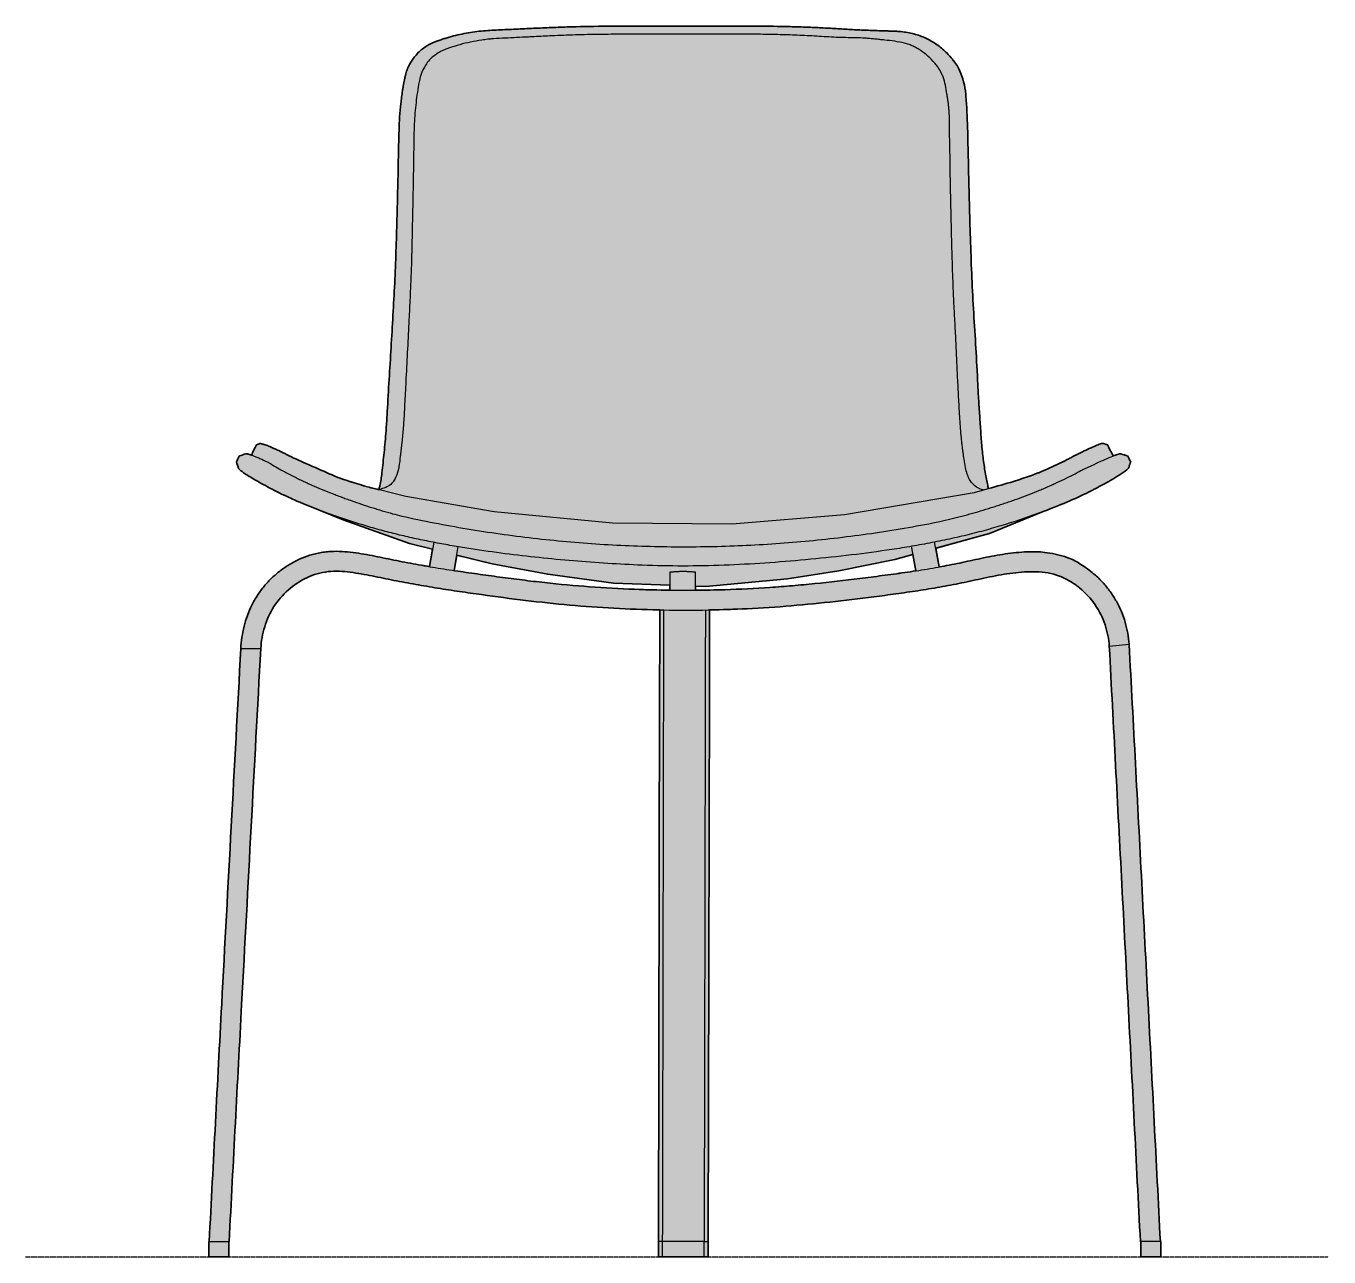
# Model space of a CAD drawing. Header units: millimetres. Extents: x 0 to 1796, y -1115 to 769.
# Drawn here: x 0 to 814, y 0 to 769 of the extents above; entities that cross this region are included whole.
import ezdxf

# ---------------------------------------------------------------- set-up
doc = ezdxf.new("R2010")
doc.units = ezdxf.units.MM
doc.linetypes.add('Dots', pattern=[1, 0, -1])
doc.layers.add('Blocks', color=7, linetype='Continuous')
doc.layers.add('Blocks$Fill', color=7, linetype='Continuous', true_color=0xffffff)
for name, color, linetype, lineweight, true_color in [('Blocks$Inner', 7, 'Continuous', 25, 0x007f00), ('Blocks$Outline', 7, 'Continuous', 35, 0xff3f3f), ('Groud', 7, 'Dots', 25, 0x243775)]:
    doc.layers.add(name, color=color, linetype=linetype, lineweight=lineweight, true_color=true_color)

# ---------------------------------------------------------------- blocks, each defined once
blk = doc.blocks.new('PK8 Dining Chair Front')
at = {"layer": 'Blocks$Fill'}
h = blk.add_hatch(color=256, dxfattribs=at)
h.paths.add_polyline_path([(601.36, 479.83), (601.01, 481.27), (600.67, 482.77), (599.86, 486.83), (599.09, 491.17), (598.39, 495.78), (597.77, 500.62), (597.24, 505.64), (595.38, 532.12), (589.85, 641.68), (587.83, 715.14), (587.2, 725.62), (587.05, 727.23), (586.93, 728.2), (586.79, 729.17), (586.63, 730.14), (586.45, 731.09), (586.25, 732.04), (586.03, 732.97), (585.78, 733.9), (585.52, 734.82), (585.23, 735.73), (584.64, 737.47), (584.03, 739.07), (583.45, 740.49), (582.92, 741.7), (582.65, 742.27), (582.36, 742.83), (582.03, 743.41), (581.66, 744.03), (581.24, 744.71), (580.48, 745.83), (580.18, 746.25), (579.81, 746.74), (579.35, 747.32), (578.77, 748.01), (578.04, 748.85), (576.06, 751.03), (575.42, 751.71), (574.76, 752.38), (574.08, 753.04), (573.39, 753.69), (572.67, 754.33), (571.93, 754.96), (571.18, 755.57), (570.42, 756.17), (569.64, 756.75), (568.85, 757.32), (568.05, 757.87), (567.24, 758.4), (566.42, 758.91), (565.59, 759.4), (564.75, 759.87), (563.89, 760.32), (563.03, 760.76), (562.16, 761.17), (561.27, 761.57), (560.38, 761.95), (559.47, 762.3), (558.56, 762.65), (557.63, 762.97), (556.69, 763.27), (555.73, 763.56), (554.76, 763.82), (553.78, 764.07), (552.79, 764.3), (551.79, 764.51), (550.79, 764.71), (549.77, 764.88), (548.75, 765.03), (547.73, 765.16), (546.7, 765.28), (545.67, 765.37), (544.62, 765.45), (542.3, 765.56), (480.89, 768.28), (434.49, 768.72), (411.67, 768.65), (343.63, 768.35), (293.77, 766.25), (288.43, 765.96), (285.74, 765.75), (283.06, 765.48), (280.38, 765.14), (277.7, 764.74), (275.03, 764.29), (272.36, 763.77), (269.7, 763.19), (267.06, 762.54), (264.44, 761.84), (261.84, 761.07), (259.26, 760.25), (257.97, 759.81), (256.69, 759.35), (255.88, 759.04), (255.08, 758.71), (254.28, 758.37), (253.49, 758.01), (252.71, 757.63), (251.94, 757.23), (251.17, 756.82), (250.43, 756.38), (249.69, 755.92), (248.98, 755.44), (248.27, 754.94), (247.59, 754.42), (246.92, 753.88), (246.28, 753.32), (245.65, 752.74), (245.04, 752.15), (244.67, 751.76), (244.31, 751.38), (243.67, 750.65), (243.38, 750.31), (243.13, 750), (242.93, 749.73), (242.84, 749.61), (242.76, 749.51), (242.46, 749.09), (241.29, 747.53), (240.85, 746.91), (240.4, 746.24), (240.18, 745.89), (239.96, 745.52), (239.74, 745.15), (239.53, 744.76), (239.33, 744.36), (239.13, 743.95), (238.95, 743.53), (238.76, 743.11), (238.42, 742.25), (238.09, 741.39), (237.79, 740.52), (237.51, 739.67), (237.25, 738.82), (237.01, 737.97), (236.78, 737.07), (236.57, 736.17), (236.19, 734.27), (235.52, 730.4), (234.64, 724.36), (234.15, 720.31), (233.75, 716.22), (233.43, 712.09), (233.18, 707.92), (230.21, 605.64), (224.92, 516.04), (223.7, 502.47), (222.11, 487.63), (221.82, 485.56), (221.66, 484.56), (221.48, 483.59), (221.29, 482.64), (221.07, 481.73), (220.82, 480.77), (220.55, 479.85), (220.34, 479.19), (220.32, 479.19), (212.42, 481.2), (200.53, 484.86), (194.71, 486.82), (166.78, 499.14), (166.19, 499.46), (162.79, 501.24), (161.76, 501.76), (157.17, 503.97), (154.91, 505), (153.12, 505.76), (151.5, 506.42), (150.05, 506.96), (149.39, 507.2), (148.57, 507.46), (147.8, 507.69), (147.41, 507.79), (147.04, 507.88), (146.89, 507.91), (146.74, 507.94), (146.67, 507.95), (146.6, 507.96), (146.54, 507.97), (146.48, 507.98), (146.42, 507.98), (146.37, 507.98), (146.35, 507.98), (146.33, 507.98), (146.3, 507.98), (146.28, 507.98), (146.26, 507.98), (146.24, 507.97), (146.22, 507.97), (146.2, 507.97), (146.19, 507.96), (146.18, 507.96), (146.17, 507.96), (146.16, 507.96), (146.15, 507.96), (146.15, 507.95), (146.14, 507.95), (144.01, 507.21), (140.77, 500.81), (140.25, 500.99), (139.77, 501.14), (139.21, 501.31), (138.72, 501.43), (138.26, 501.54), (138.05, 501.58), (137.95, 501.59), (137.85, 501.61), (137.78, 501.62), (137.7, 501.62), (137.63, 501.63), (137.6, 501.63), (137.57, 501.63), (137.54, 501.63), (137.51, 501.63), (137.48, 501.63), (137.47, 501.62), (137.46, 501.62), (137.45, 501.62), (137.44, 501.62), (137.42, 501.62), (137.41, 501.62), (137.4, 501.61), (137.39, 501.61), (137.38, 501.61), (137.37, 501.6), (133.38, 500.31), (133.38, 500.31), (133.37, 500.31), (133.36, 500.31), (133.35, 500.3), (133.35, 500.3), (133.34, 500.3), (133.33, 500.29), (133.33, 500.29), (133.32, 500.29), (133.31, 500.28), (133.31, 500.28), (133.3, 500.27), (133.3, 500.27), (133.29, 500.26), (133.29, 500.26), (133.29, 500.26), (133.28, 500.26), (133.28, 500.26), (133.28, 500.25), (133.28, 500.25), (133.27, 500.25), (133.27, 500.25), (133.27, 500.24), (133.27, 500.24), (133.26, 500.24), (133.26, 500.24), (133.26, 500.23), (133.26, 500.23), (133.26, 500.23), (133.26, 500.22), (133.25, 500.22), (133.25, 500.22), (133.25, 500.22), (133.25, 500.21), (131.42, 496.6), (132.8, 492.48), (132.81, 492.46), (132.82, 492.45), (132.82, 492.43), (132.83, 492.42), (132.84, 492.41), (132.85, 492.39), (132.85, 492.37), (132.86, 492.36), (132.88, 492.33), (132.91, 492.29), (132.93, 492.26), (132.96, 492.22), (133, 492.17), (133.04, 492.13), (133.08, 492.08), (133.13, 492.02), (133.23, 491.92), (133.34, 491.8), (133.47, 491.68), (133.62, 491.55), (134.07, 491.15), (134.21, 491.02), (134.55, 490.76), (134.95, 490.46), (135.41, 490.13), (136.52, 489.37), (137.87, 488.49), (141.35, 486.36), (145.72, 483.83), (150.92, 480.96), (156.87, 477.87), (163.49, 474.67), (167.73, 472.78), (176.12, 469.24), (198.22, 460.38), (239.57, 445.63), (254.02, 442.05), (252.15, 431.11), (240.15, 433.22), (212.74, 438.62), (209.35, 439.2), (205.98, 439.7), (202.61, 440.13), (200.91, 440.31), (199.18, 440.46), (197.44, 440.58), (195.66, 440.66), (193.86, 440.69), (192.04, 440.67), (190.19, 440.6), (189.26, 440.54), (188.32, 440.46), (187.37, 440.37), (186.42, 440.25), (185.46, 440.12), (184.51, 439.97), (183.57, 439.81), (182.64, 439.62), (181.72, 439.42), (180.81, 439.21), (179.02, 438.75), (177.28, 438.23), (175.59, 437.67), (173.92, 437.06), (172.3, 436.4), (170.71, 435.71), (169.15, 434.97), (167.62, 434.19), (166.12, 433.37), (164.64, 432.51), (163.18, 431.61), (161.75, 430.67), (160.34, 429.68), (158.94, 428.66), (157.58, 427.58), (156.23, 426.47), (154.92, 425.32), (153.64, 424.12), (152.39, 422.9), (151.17, 421.63), (149.99, 420.33), (148.84, 418.99), (147.73, 417.62), (146.66, 416.21), (145.63, 414.77), (144.64, 413.29), (143.69, 411.79), (142.78, 410.25), (141.92, 408.69), (141.1, 407.1), (140.33, 405.5), (139.61, 403.88), (138.94, 402.24), (138.31, 400.6), (137.73, 398.93), (137.19, 397.26), (136.69, 395.57), (136.24, 393.87), (135.83, 392.16), (135.47, 390.45), (135.15, 388.72), (134.87, 386.99), (134.63, 385.25), (134.44, 383.5), (134.3, 381.75), (114.42, 9.6), (114.17, 9.6), (114.17, 0), (126.64, 0), (126.64, 9.6), (126.89, 9.6), (134.71, 157.76), (146.79, 381.69), (146.96, 383.41), (147.19, 385.13), (147.47, 386.84), (147.8, 388.54), (148.18, 390.23), (148.61, 391.91), (149.09, 393.58), (149.63, 395.23), (150.22, 396.86), (150.86, 398.47), (151.55, 400.06), (152.29, 401.62), (153.09, 403.16), (153.51, 403.92), (153.94, 404.67), (154.39, 405.41), (154.85, 406.15), (155.32, 406.87), (155.81, 407.59), (156.31, 408.3), (156.82, 409), (157.34, 409.69), (157.88, 410.37), (158.43, 411.04), (158.99, 411.7), (159.56, 412.35), (160.15, 412.99), (160.74, 413.63), (161.35, 414.25), (162.59, 415.45), (163.88, 416.62), (165.2, 417.74), (166.56, 418.81), (167.26, 419.33), (167.96, 419.84), (168.67, 420.33), (169.39, 420.81), (170.12, 421.28), (170.86, 421.74), (171.61, 422.18), (172.36, 422.61), (173.12, 423.03), (173.89, 423.43), (174.67, 423.82), (175.45, 424.19), (176.24, 424.55), (177.04, 424.9), (177.84, 425.23), (178.65, 425.54), (179.47, 425.84), (180.29, 426.12), (181.12, 426.39), (181.95, 426.64), (182.78, 426.87), (183.62, 427.09), (184.47, 427.29), (185.32, 427.47), (186.17, 427.63), (187.02, 427.78), (187.88, 427.9), (188.74, 428.01), (189.61, 428.09), (190.47, 428.16), (191.34, 428.21), (192.2, 428.24), (193.07, 428.26), (193.94, 428.26), (195.68, 428.22), (197.41, 428.13), (199.14, 427.99), (200.86, 427.82), (202.59, 427.62), (206.02, 427.14), (209.44, 426.58), (243.47, 420), (270.85, 415.6), (312.07, 410.03), (339.65, 407.12), (367.3, 405.14), (395.01, 404.11), (395.95, 404.09), (395.17, 0), (426.25, 0), (426.25, 9.6), (427.04, 404.08), (450.45, 404.84), (464.29, 405.63), (478.11, 406.67), (505.7, 409.41), (546.97, 414.6), (560.69, 416.65), (574.28, 418.96), (602.07, 424.69), (609.25, 426.05), (612.87, 426.64), (616.5, 427.14), (620.15, 427.55), (621.97, 427.71), (623.81, 427.83), (625.65, 427.92), (627.49, 427.98), (629.33, 427.99), (631.18, 427.95), (633.02, 427.85), (634.86, 427.7), (635.78, 427.6), (636.7, 427.48), (637.61, 427.34), (638.52, 427.19), (639.42, 427.02), (640.32, 426.83), (641.22, 426.62), (642.11, 426.39), (642.99, 426.14), (643.87, 425.87), (644.74, 425.58), (645.6, 425.27), (646.45, 424.93), (647.3, 424.58), (648.14, 424.21), (648.96, 423.82), (649.78, 423.4), (650.59, 422.98), (651.4, 422.53), (652.19, 422.07), (652.97, 421.6), (653.75, 421.11), (654.51, 420.6), (655.27, 420.08), (656.01, 419.55), (656.74, 419), (657.47, 418.44), (658.18, 417.87), (658.88, 417.29), (659.57, 416.69), (660.25, 416.09), (660.92, 415.47), (661.57, 414.84), (662.22, 414.2), (662.85, 413.55), (663.46, 412.9), (664.07, 412.23), (664.66, 411.55), (665.24, 410.86), (665.81, 410.16), (666.36, 409.46), (666.9, 408.75), (667.42, 408.02), (667.93, 407.29), (668.43, 406.56), (668.91, 405.81), (669.38, 405.06), (669.84, 404.3), (670.28, 403.54), (670.7, 402.77), (671.51, 401.21), (672.26, 399.63), (672.95, 398.03), (673.59, 396.41), (674.17, 394.77), (674.69, 393.12), (675.16, 391.46), (675.57, 389.79), (675.92, 388.12), (676.22, 386.43), (676.47, 384.75), (676.66, 383.06), (676.8, 381.37), (696.23, 9.6), (696.47, 9.6), (696.47, 0), (708.95, 0), (708.95, 9.6), (708.7, 9.6), (689.21, 382.68), (689.06, 384.4), (688.86, 386.12), (688.63, 387.83), (688.34, 389.54), (688.01, 391.25), (687.64, 392.95), (687.21, 394.65), (686.74, 396.35), (686.22, 398.04), (685.65, 399.72), (685.03, 401.38), (684.36, 403.04), (683.65, 404.68), (682.89, 406.3), (682.08, 407.91), (681.23, 409.49), (680.33, 411.05), (679.38, 412.58), (678.39, 414.09), (677.35, 415.57), (676.27, 417.02), (675.14, 418.45), (673.97, 419.84), (672.76, 421.2), (671.51, 422.53), (670.21, 423.82), (668.87, 425.08), (667.5, 426.31), (666.79, 426.91), (666.04, 427.53), (665.21, 428.18), (664.26, 428.89), (661.89, 430.57), (658.65, 432.75), (657.31, 433.62), (656.56, 434.07), (655.75, 434.54), (654.86, 435.01), (654.38, 435.25), (653.87, 435.49), (653.34, 435.73), (652.78, 435.97), (652.2, 436.21), (651.58, 436.46), (650.25, 436.94), (648.78, 437.42), (647.16, 437.89), (645.38, 438.35), (643.43, 438.8), (641.29, 439.23), (638.95, 439.65), (636.4, 440.05), (635.09, 440.17), (633.78, 440.27), (631.14, 440.39), (629.28, 440.43), (627.45, 440.42), (625.65, 440.37), (623.88, 440.29), (620.37, 440.05), (616.93, 439.71), (613.51, 439.29), (610.12, 438.8), (603.37, 437.62), (576.72, 432.06), (570.54, 430.92), (568.37, 442.59), (602.05, 451.88), (635.51, 465.49), (644.63, 469.03), (652.12, 472.19), (658.99, 475.33), (667.42, 479.46), (674.18, 483.03), (679.02, 485.8), (681.61, 487.36), (682.92, 488.18), (684.22, 489.03), (685.47, 489.89), (686.67, 490.77), (687.24, 491.22), (687.79, 491.67), (688.31, 492.11), (688.81, 492.57), (689.46, 494.47), (690.17, 496.57), (688.36, 500.17), (684.09, 501.61), (684.05, 501.61), (684, 501.61), (683.9, 501.61), (683.79, 501.6), (683.67, 501.59), (683.55, 501.58), (683.43, 501.56), (683.3, 501.54), (683.16, 501.51), (682.86, 501.45), (682.53, 501.37), (682.18, 501.27), (681.8, 501.16), (681.22, 500.98), (680.59, 500.76), (679.19, 500.25), (675.72, 507.18), (673.28, 508.01), (672.61, 508.04), (672.52, 508.05), (672.51, 508.05), (672.5, 508.05), (672.5, 508.05), (672.49, 508.05), (672.42, 508.04), (672.34, 508.03), (672.27, 508.02), (672.19, 508.01), (672.03, 507.99), (671.87, 507.95), (671.71, 507.92), (671.55, 507.88), (671.38, 507.83), (671.21, 507.78), (670.86, 507.67), (670.51, 507.54), (669.76, 507.25), (668.14, 506.6), (666.35, 505.84), (664.14, 504.83), (659.29, 502.5), (652.72, 499.1), (651.59, 498.49), (645.91, 495.65), (633.28, 489.96), (632.36, 489.61), (627.67, 487.89), (616.96, 484.27)], flags=0)
h.paths.add_polyline_path([(555.9, 428.48), (520.91, 423.73), (492.88, 420.53), (464.8, 418.11), (450.73, 417.29), (436.65, 416.74), (418.22, 416.39), (418.22, 419), (424.8, 418.77), (475.81, 423.41), (507.72, 428.49), (542.81, 435.54), (554.01, 438.63)], flags=0)
h.paths.add_polyline_path([(402.33, 416.42), (380.24, 416.98), (366.15, 417.65), (352.09, 418.57), (324.06, 421.15), (281.94, 426.54), (267.39, 428.68), (269.05, 438.34), (291.24, 432.85), (325.95, 426.4), (366.95, 420.81), (402.33, 419.56), (402.33, 419.56)], flags=0)
at = {"layer": 'Blocks$Inner'}
for p, q in [((133.38, 500.31), (137.37, 501.6)), ((254.75, 446.33), (252.15, 431.11)), ((267.39, 428.68), (269.96, 443.62)), ((553.03, 443.9), (555.9, 428.47)), ((676.8, 381.37), (689.21, 382.68)), ((134.19, 379.99), (146.67, 379.95)), ((397.74, 0), (397.74, 9.6))]:
    blk.add_line(p, q, dxfattribs=at)
for points in [[(146.14, 507.95), (144.01, 507.21), (140.77, 500.81)], [(673.28, 508.01), (675.72, 507.18), (679.19, 500.25)], [(132.8, 492.48), (131.42, 496.6), (133.25, 500.21)], [(652.72, 499.1), (651.59, 498.49), (645.91, 495.65), (633.28, 489.96), (632.36, 489.61), (630.16, 488.79), (627.67, 487.89), (616.96, 484.27), (592.36, 477.27), (511.27, 463.41), (441.28, 457.62), (366.39, 458.26), (292.52, 465.36), (237.24, 474.87), (212.42, 481.2), (200.53, 484.86), (194.71, 486.82), (166.78, 499.14), (166.19, 499.46)], [(684.09, 501.61), (688.36, 500.17), (690.17, 496.57), (690, 496.07), (689.87, 495.67), (689.73, 495.27), (689.6, 494.87), (689.46, 494.47), (688.81, 492.57)], [(176.12, 469.24), (198.22, 460.38), (239.57, 445.63), (254.1, 442.03)], [(568.25, 442.55), (602.05, 451.88), (635.51, 465.49)], [(570.54, 430.92), (567.63, 446.55)], [(268.91, 438.37), (291.24, 432.85), (325.95, 426.4), (366.95, 420.81), (402.33, 419.56)], [(418.22, 419), (424.8, 418.77), (475.81, 423.41), (507.72, 428.49), (542.81, 435.54), (554.09, 438.65)], [(395.95, 404.09), (395.92, 391.5), (395.91, 388.14), (395.9, 382.6), (395.88, 374.99), (395.86, 365.52), (395.84, 354.16), (395.17, 9.6), (395.17, 0), (426.25, 0), (426.25, 9.6), (426.92, 354.18), (426.94, 365.53), (426.96, 374.99), (426.98, 382.58), (426.99, 388.1), (427, 391.44), (427.04, 404.08)], [(126.64, 9.6), (126.64, 0), (114.17, 0), (114.17, 9.6), (126.89, 9.6)], [(423.67, 0), (423.67, 9.6), (397.74, 9.6)], [(696.47, 9.6), (696.47, 0), (708.95, 0), (708.95, 9.6), (696.23, 9.6)]]:
    blk.add_lwpolyline(points, dxfattribs=at)
for points, knots in [([(434.49, 768.72), (426.89, 768.69), (411.66, 768.63), (388.84, 768.68), (366.02, 768.69), (347.37, 768.5), (332.41, 768.02), (321.29, 767.53), (310.14, 767.02), (300.9, 766.59), (293.76, 766.25), (288.44, 766), (283.05, 765.52), (275.92, 764.54), (268.78, 763.07), (262.69, 761.36), (259.26, 760.26), (257.54, 759.66), (256.69, 759.35)], [3.993786, 3.993786, 3.993786, 3.993786, 4.118786, 4.243786, 4.368786, 4.493786, 4.556286, 4.618786, 4.681286, 4.743786, 4.775036, 4.806286, 4.837536, 4.868786, 4.931286, 4.962536, 4.978161, 4.993786, 4.993786, 4.993786, 4.993786]), ([(544.62, 765.45), (543.93, 765.5), (542.35, 765.57), (539.7, 765.64), (537.23, 765.71), (534.38, 765.8), (530.73, 765.92), (526.42, 766.08), (522.03, 766.27), (516.01, 766.56), (508.44, 766.98), (499.28, 767.55), (490.05, 767.98), (480.9, 768.3), (468.63, 768.59), (453.16, 768.74), (440.74, 768.74), (434.49, 768.72)], [2.993786, 2.993786, 2.993786, 2.993786, 3.01462, 3.035453, 3.056286, 3.07712, 3.118786, 3.160453, 3.20212, 3.243786, 3.32712, 3.410453, 3.493786, 3.57712, 3.660453, 3.82712, 3.993786, 3.993786, 3.993786, 3.993786]), ([(576.06, 751.03), (575.22, 751.95), (572.51, 754.64), (567.35, 758.6), (561.64, 761.55), (556.72, 763.32), (552.81, 764.35), (548.76, 765.08), (546.03, 765.36), (544.62, 765.45)], [2.432235, 2.432235, 2.432235, 2.432235, 2.4937863, 2.6187863, 2.7437863, 2.8062863, 2.8687863, 2.9312863, 2.9937863, 2.9937863, 2.9937863, 2.9937863]), ([(256.69, 759.35), (254.53, 758.55), (250.27, 756.6), (245.49, 752.87), (243.13, 750.05), (242.76, 749.51)], [4.9937863, 4.9937863, 4.9937863, 4.9937863, 5.2437863, 5.4937863, 5.6503453, 5.6503453, 5.6503453, 5.6503453]), ([(289.41, 760.56), (289.11, 760.53), (287.53, 760.36), (281.29, 759.55), (273.04, 757.81), (265.94, 755.61), (263.29, 754.64), (262.93, 754.5)], [-902.708309, -902.708309, -902.708309, -902.708309, -901.770751, -897.708055, -882.878033, -874.921356, -873.64993, -873.64993, -873.64993, -873.64993]), ([(317.48, 762.08), (316.29, 762.03), (310.16, 761.73), (301.7, 761.32), (293.56, 760.93), (290.35, 760.65), (289.47, 760.56)], [117.48665, 117.48665, 117.48665, 117.48665, 121.186001, 136.510084, 143.836115, 146.606671, 146.606671, 146.606671, 146.606671]), ([(432.36, 763.7), (427.48, 763.69), (417.72, 763.66), (402.95, 763.65), (388.07, 763.67), (373.08, 763.64), (358.15, 763.54), (343.29, 763.24), (329.75, 762.67), (321.17, 762.26), (317.48, 762.08)], [1, 1, 1, 1, 15.71691, 30.433821, 45.515653, 60.597486, 75.744304, 90.891121, 106.039383, 117.48665, 117.48665, 117.48665, 117.48665]), ([(598.32, 478.97), (598.08, 479.02), (597.85, 479.07), (597.62, 479.14), (595.83, 479.61), (593.42, 480.8), (591.1, 483.21), (589.91, 484.91), (589.09, 486.35), (588.36, 487.99), (587.53, 490.51), (586.69, 494.18), (586.03, 498.41), (585.54, 501.97), (585.17, 504.68), (584.82, 507.42), (584.42, 511.15), (584.01, 515.94), (583.6, 521.83), (583.2, 527.92), (582.82, 534.05), (582.51, 540.07), (582.21, 546.09), (581.92, 552.22), (581.62, 558.4), (581.34, 564.51), (581.06, 570.62), (580.77, 576.81), (580.45, 583.03), (580.1, 589.23), (579.76, 595.43), (579.46, 601.67), (579.21, 607.9), (578.99, 614.08), (578.8, 620.25), (578.61, 626.46), (578.43, 632.63), (578.27, 638.72), (578.13, 644.8), (577.94, 652.96), (577.72, 663.1), (577.47, 674.99), (577.33, 684.86), (577.23, 691.67), (577.15, 695.53), (577.07, 698.39), (577.01, 701.25), (576.98, 705.1), (576.97, 709.9), (576.83, 714.62), (576.57, 717.83), (576.37, 719.64), (576.18, 720.98), (575.98, 722.31), (575.73, 724.11), (575.26, 727.29), (574.48, 731.83), (573.3, 736.16), (572.13, 738.98), (571.35, 740.51), (570.7, 741.61), (569.99, 742.69), (568.97, 744.11), (567.02, 746.56), (563.77, 749.89), (560.03, 752.82), (557.23, 754.59), (555.58, 755.5), (553.92, 756.35), (551.72, 757.24), (547.93, 758.37), (542.83, 759.31), (537.52, 759.89), (533.85, 760.25), (531.79, 760.47), (530.28, 760.64), (528.78, 760.8), (526.77, 760.99), (523.26, 761.23), (518.25, 761.4), (512.22, 761.49), (506.18, 761.67), (500.12, 762.01), (494.05, 762.38), (487.97, 762.74), (479.82, 763.1), (469.59, 763.4), (453.13, 763.7), (440.7, 763.7), (432.36, 763.7)], [-0.00361, -0.00361, -0.00361, -0.00361, 0, 0, 0, 0.027778, 0.041667, 0.048611, 0.055556, 0.0625, 0.069444, 0.083333, 0.097222, 0.104167, 0.111111, 0.118056, 0.125, 0.138889, 0.152778, 0.166667, 0.180556, 0.194444, 0.208333, 0.222222, 0.236111, 0.25, 0.263889, 0.277778, 0.291667, 0.305556, 0.319444, 0.333333, 0.347222, 0.361111, 0.375, 0.388889, 0.402778, 0.416667, 0.430556, 0.444444, 0.472222, 0.5, 0.527778, 0.541667, 0.548611, 0.555556, 0.5625, 0.569444, 0.583333, 0.597222, 0.604167, 0.607639, 0.611111, 0.614583, 0.618056, 0.625, 0.638889, 0.652778, 0.659722, 0.663194, 0.666667, 0.670139, 0.673611, 0.680556, 0.694444, 0.708333, 0.715278, 0.71875, 0.722222, 0.729167, 0.736111, 0.75, 0.763889, 0.770833, 0.774306, 0.777778, 0.78125, 0.784722, 0.791667, 0.805556, 0.819444, 0.833333, 0.847222, 0.861111, 0.875, 0.888889, 0.916667, 0.944444, 1, 1, 1, 1]), ([(242.76, 749.51), (242.04, 748.47), (239.93, 746.05), (238.04, 741.37), (237.31, 739.1), (237.01, 737.97)], [5.6503453, 5.6503453, 5.6503453, 5.6503453, 5.9003453, 6.0253453, 6.1503453, 6.1503453, 6.1503453, 6.1503453]), ([(262.93, 754.5), (261.94, 754.13), (260.53, 753.55), (258.77, 752.66), (256.6, 751.42), (253.7, 749.32), (250.84, 746.28), (248.5, 742.77), (247.19, 739.86), (246.46, 737.63), (246.25, 736.91), (246.19, 736.67)], [-873.64993, -873.64993, -873.64993, -873.64993, -870.175442, -868.636461, -867.09748, -861.797615, -856.519559, -852.697847, -847.119022, -845.388451, -844.52882, -844.52882, -844.52882, -844.52882]), ([(587.15, 726.25), (586.91, 728.88), (586.02, 734), (583.26, 741.11), (581.92, 743.85), (579.24, 747.6), (576.06, 751.03)], [2, 2, 2, 2, 2.125, 2.25, 2.375, 2.432235, 2.432235, 2.432235, 2.432235]), ([(236.57, 736.17), (236.44, 735.56), (236.19, 734.27), (235.84, 732.35), (235.52, 730.41), (235.1, 727.72), (234.62, 724.36), (233.98, 718.97), (233.37, 712.12), (233.1, 706.54), (233.02, 703.72)], [7.150345, 7.150345, 7.150345, 7.150345, 7.212845, 7.275345, 7.337845, 7.400345, 7.525345, 7.650345, 7.900345, 8.150345, 8.150345, 8.150345, 8.150345]), ([(246.19, 736.67), (246.1, 736.34), (245.73, 734.89), (244.7, 729.16), (243.31, 719.4), (242.56, 708.86), (242.34, 700.88), (242.29, 697.06), (242.2, 691.96), (242.04, 682.44), (241.88, 672.57), (241.71, 662.82), (241.64, 659.4), (241.58, 656.48)], [-844.52882, -844.52882, -844.52882, -844.52882, -843.366133, -839.321324, -824.505174, -809.689024, -804.007006, -798.324988, -797.266982, -787.5014, -767.758634, -766.160927, -757.164903, -757.164903, -757.164903, -757.164903]), ([(601.36, 479.83), (601.11, 480.76), (600.61, 482.99), (599.85, 486.79), (598.83, 492.57), (597.93, 498.91), (597.21, 505.62), (596.81, 510.8), (596.48, 516.06), (595.98, 523.15), (595.36, 532.1), (594.74, 542.94), (594.08, 557.49), (592.97, 575.77), (591.52, 597.74), (590.57, 619.73), (589.84, 641.74), (589.21, 663.37), (588.73, 684.65), (588.33, 705.26), (587.7, 718.47), (587.25, 724.99)], [0.1001556, 0.1001556, 0.1001556, 0.1001556, 0.1153846, 0.1346154, 0.1538462, 0.1923077, 0.2115385, 0.2307692, 0.25, 0.2692308, 0.3076923, 0.3461538, 0.3846154, 0.4615385, 0.5384615, 0.6153846, 0.6923077, 0.7692308, 0.8461538, 0.9230769, 1, 1, 1, 1]), ([(241.58, 656.48), (241.58, 656.4), (241.51, 653.44), (241.43, 649.86), (241.23, 640.44), (241.1, 633.89), (240.96, 627.94)], [-757.164903, -757.164903, -757.164903, -757.164903, -756.905187, -748.043619, -746.152564, -728.043259, -728.043259, -728.043259, -728.043259]), ([(240.96, 627.94), (240.93, 626.91), (240.73, 619.16), (240.38, 609.59), (239.99, 601.06), (239.91, 599.25)], [-728.043259, -728.043259, -728.043259, -728.043259, -724.913459, -704.424856, -698.921699, -698.921699, -698.921699, -698.921699]), ([(239.91, 599.25), (239.7, 594.63), (239.17, 583.91), (238.32, 567.06), (237.53, 551.41), (236.98, 541.17), (236.64, 534.62), (236.46, 530.8), (236.16, 524.67), (235.69, 517.81), (234.84, 509.19), (234.19, 503.34), (233.61, 498.22), (233.3, 495.37), (232.46, 491), (231.27, 486.96), (228.72, 482.95), (226.13, 481.18), (224.11, 480.3), (222.43, 479.67), (221.15, 479.35), (220.32, 479.19)], [-698.921699, -698.921699, -698.921699, -698.921699, -684.856497, -666.251942, -647.497751, -636.872707, -634.597261, -627.135851, -624.94301, -615.356374, -605.326379, -596.531981, -595.102394, -586.853133, -585.858647, -577.076168, -568.129593, -559.279097, -556.25351, -552.72112, -546.35064, -546.35064, -546.35064, -546.35064]), ([(166.19, 499.46), (162.61, 501.35), (157.56, 503.81), (154.78, 505.08), (151.39, 506.49), (149.49, 507.17), (148.36, 507.53), (147.9, 507.66), (147.4, 507.8), (147.05, 507.88), (146.73, 507.95), (146.39, 507.99), (146.22, 507.98), (146.14, 507.95)], [18.73913, 18.73913, 18.73913, 18.73913, 20.2323, 35.879231, 51.918041, 67.956851, 69.283869, 74.932794, 78.041105, 81.149416, 84.070603, 86.991789, 92.585344, 92.585344, 92.585344, 92.585344]), ([(659.29, 502.5), (659.37, 502.54), (663.8, 504.69), (666.48, 505.92), (669.87, 507.33), (671.72, 507.99), (672.53, 508.05), (673.28, 508.01)], [-377.326816, -377.326816, -377.326816, -377.326816, -377.088444, -361.441513, -345.402703, -329.363893, -328.941779, -328.941779, -328.941779, -328.941779]), ([(133.25, 500.21), (133.26, 500.23), (133.29, 500.27), (133.34, 500.3), (133.38, 500.31)], [21.45060223, 21.45060223, 21.45060223, 21.45060223, 21.45580839, 21.46582446, 21.46582446, 21.46582446, 21.46582446]), ([(137.37, 501.6), (137.47, 501.64), (137.84, 501.63), (138.55, 501.48), (139.2, 501.31), (140.32, 500.98), (142.14, 500.33), (144.74, 499.28), (147.62, 498.03), (149.95, 496.95), (151.4, 496.25)], [25.657525, 25.657525, 25.657525, 25.657525, 25.682735, 25.7115811, 25.7260042, 25.7404273, 25.7981196, 25.8365811, 25.8750427, 25.929476, 25.929476, 25.929476, 25.929476]), ([(133.94, 491.26), (133.47, 491.66), (133.01, 492.11), (132.83, 492.4), (132.8, 492.48)], [13, 13, 13, 13, 13.03571429, 13.05077947, 13.05077947, 13.05077947, 13.05077947]), ([(151.22, 496.34), (152.16, 495.76), (154.28, 494.49), (158.11, 492.31), (162.65, 489.83), (166.78, 487.68), (170.23, 485.95), (172.87, 484.66), (175.6, 483.38), (179.42, 481.65), (184.44, 479.52), (189.64, 477.45), (193.82, 475.83), (196.93, 474.65), (200.05, 473.49), (204.25, 471.97), (209.55, 470.14), (216, 468.03), (222.48, 466.04), (228.71, 464.26), (232.81, 463.17), (234.7, 462.68)], [-339.01932691, -339.01932691, -339.01932691, -339.01932691, -339.0133786, -339.00679965, -339.0002207, -338.99364176, -338.99035228, -338.98706281, -338.98377334, -338.98048386, -338.97390491, -338.96732597, -338.96403649, -338.96074702, -338.95745755, -338.95416807, -338.94758913, -338.94101018, -338.93443123, -338.92785228, -338.92224232, -338.92224232, -338.92224232, -338.92224232]), ([(222.36, 489.78), (222.05, 486.87), (221.56, 483.39), (220.74, 480.45), (220.55, 479.85), (220.48, 479.62), (220.41, 479.4), (220.34, 479.18)], [11.15034526, 11.15034526, 11.15034526, 11.15034526, 11.18367859, 11.19269668, 11.19269668, 11.19269668, 11.19604833, 11.19604833, 11.19604833, 11.19604833]), ([(566.59, 458.39), (568.02, 458.69), (571.75, 459.5), (577.77, 460.89), (584.59, 462.61), (591.35, 464.46), (598.08, 466.42), (603.64, 468.15), (608.06, 469.59), (611.34, 470.7), (614.63, 471.83), (619.02, 473.37), (624.49, 475.36), (629.85, 477.44), (633.48, 478.93), (635.52, 479.79), (637.53, 480.66), (640.02, 481.76), (644, 483.55), (648.86, 485.84), (654.32, 488.55), (657.96, 490.48), (659.83, 491.5), (660.21, 491.71)], [-4.7053194, -4.7053194, -4.7053194, -4.7053194, -4.7011688, -4.6944121, -4.6876553, -4.6808985, -4.6741418, -4.667385, -4.6640066, -4.6606283, -4.6572499, -4.6538715, -4.6471148, -4.640358, -4.6369796, -4.6352904, -4.6336012, -4.6302229, -4.6268445, -4.6200877, -4.613331, -4.6065742, -4.6047972, -4.6047972, -4.6047972, -4.6047972]), ([(384.92, 432.01), (377.75, 432.29), (363.42, 433.04), (341.98, 434.65), (320.58, 436.69), (299.25, 439.13), (281.56, 441.62), (267.46, 443.93), (256.93, 445.85), (246.4, 447.93), (235.97, 450.22), (225.65, 452.78), (212.04, 456.53), (195.38, 461.85), (182.46, 466.68), (176.12, 469.24)], [11, 11, 11, 11, 11.1, 11.2, 11.3, 11.4, 11.5, 11.55, 11.6, 11.65, 11.7, 11.75, 11.8, 11.9, 12, 12, 12, 12]), ([(635.51, 465.49), (627.78, 462.63), (616.02, 458.63), (599.94, 453.94), (587.74, 450.76), (575.38, 447.97), (562.88, 445.49), (550.36, 443.28), (533.57, 440.67), (512.5, 437.92), (478.65, 434.45), (444.62, 432.03), (410.5, 431.32), (393.45, 431.68), (384.92, 432.01)], [10, 10, 10, 10, 10.1, 10.15, 10.2, 10.25, 10.3, 10.35, 10.4, 10.5, 10.6, 10.8, 10.9, 11, 11, 11, 11]), ([(134.19, 379.99), (134.41, 384.69), (135.78, 393.97), (139.79, 405.07), (144.52, 413.38), (148.74, 419.08), (153.55, 424.22), (158.88, 428.77), (164.58, 432.63), (170.62, 435.81), (176.09, 437.93), (180.77, 439.25), (184.49, 440.02), (188.34, 440.51), (193.29, 440.78), (199.26, 440.55), (205.97, 439.75), (212.72, 438.66), (219.59, 437.33), (228.71, 435.41), (237.87, 433.62), (247.01, 431.98), (256.28, 430.4), (267.94, 428.56), (281.93, 426.53), (295.99, 424.58), (310.03, 422.76), (328.74, 420.57), (352.06, 418.4), (380.24, 416.81), (408.44, 416.22), (436.66, 416.58), (460.12, 417.69), (478.84, 419.16), (497.58, 420.95), (516.18, 423.11), (535.02, 425.5), (548.99, 427.4), (563.07, 429.57), (574.57, 431.62), (583.32, 433.37), (592.12, 435.28), (603.37, 437.75), (614.61, 439.57), (623.78, 440.37), (628.64, 440.47), (631.14, 440.39)], [1, 1, 1, 1, 1.0227273, 1.0454545, 1.0568182, 1.0681818, 1.0795455, 1.0909091, 1.1022727, 1.1136364, 1.125, 1.1306818, 1.1363636, 1.1420455, 1.1477273, 1.1590909, 1.1704545, 1.1818182, 1.1931818, 1.2045455, 1.2272727, 1.2386364, 1.25, 1.2727273, 1.2954545, 1.3181818, 1.3409091, 1.3636364, 1.4090909, 1.4545455, 1.5, 1.5454545, 1.5909091, 1.6136364, 1.6363636, 1.6818182, 1.7045455, 1.7272727, 1.75, 1.7727273, 1.7840909, 1.7954545, 1.8181818, 1.8409091, 1.8522727, 1.8634962, 1.8634962, 1.8634962, 1.8634962]), ([(636.4, 440.05), (650.58, 437.98), (662.37, 430.44), (667.6, 426.41), (672.87, 421.29), (677.47, 415.64), (682.65, 407.52), (687.26, 396.42), (688.87, 387.26), (689.21, 382.68)], [1.87107197, 1.87107197, 1.87107197, 1.87107197, 1.87864773, 1.89001136, 1.901375, 1.91273864, 1.92410227, 1.94682955, 1.96955682, 1.96955682, 1.96955682, 1.96955682]), ([(146.67, 379.96), (146.93, 384.57), (148.54, 393.74), (154.28, 406.51), (163.46, 417.1), (175.15, 424.8), (186.39, 428.17), (195.69, 428.35), (204.9, 427.46), (216.27, 425.37), (229.83, 422.48), (243.47, 419.97), (257.14, 417.67), (270.85, 415.57), (289.15, 412.96), (312.06, 409.91), (339.63, 406.96), (367.29, 404.99), (395, 403.96), (422.74, 403.87), (450.46, 404.66), (478.13, 406.51), (505.71, 409.32), (528.65, 412.13), (546.97, 414.56), (560.72, 416.61), (574.27, 418.9), (587.87, 421.58), (602.02, 424.79), (614.06, 426.97), (623.79, 427.92), (631.18, 428.09), (638.56, 427.39), (645.69, 425.49), (652.29, 422.23), (660.3, 416.59), (668.54, 407.62), (674.78, 394.92), (676.5, 385.87), (676.8, 381.37)], [45.401725, 45.401725, 45.401725, 45.401725, 45.425535, 45.449344, 45.473154, 45.496963, 45.520773, 45.532678, 45.544582, 45.568392, 45.592202, 45.616011, 45.639821, 45.66363, 45.68744, 45.735059, 45.782678, 45.830297, 45.877916, 45.925535, 45.973154, 46.020773, 46.068392, 46.116011, 46.139821, 46.16363, 46.18744, 46.211249, 46.235059, 46.258868, 46.270773, 46.282678, 46.294582, 46.306487, 46.318392, 46.330297, 46.354106, 46.377916, 46.401725, 46.401725, 46.401725, 46.401725]), ([(397.74, 9.6), (397.78, 24.81), (397.84, 55.22), (397.93, 100.83), (398.02, 146.46), (398.09, 184.5), (398.15, 214.95), (398.19, 237.79), (398.23, 260.6), (398.27, 279.62), (398.3, 294.86), (398.32, 306.29), (398.34, 317.74), (398.36, 327.27), (398.38, 334.92), (398.39, 340.66), (398.4, 345.45), (398.41, 349.23), (398.41, 352.95), (398.42, 357.46), (398.44, 364.28), (398.45, 371.96), (398.46, 378.02), (398.47, 381.81), (398.48, 384.04), (398.48, 385.5), (398.48, 386.3), (398.49, 386.81), (398.49, 387.37), (398.49, 387.83), (398.5, 388.19), (398.5, 388.19), (398.5, 388.4), (398.51, 389.18), (398.51, 390.15), (398.52, 391.48), (398.53, 393.5), (398.53, 397.27), (398.53, 400.59), (398.53, 402.4), (398.53, 402.93), (398.53, 403.48), (398.53, 404.05)], [9.6, 9.6, 9.6, 9.6, 9.666667, 9.733333, 9.8, 9.866667, 9.9, 9.933333, 9.966667, 10, 10.016667, 10.033333, 10.05, 10.066667, 10.075, 10.083333, 10.091667, 10.095833, 10.1, 10.108333, 10.116667, 10.133333, 10.15, 10.158333, 10.166667, 10.175, 10.183333, 10.191667, 10.2, 10.216667, 10.233333, 10.266667, 10.3, 10.333333, 10.366667, 10.4, 10.466667, 10.533333, 10.599341, 10.599341, 10.599341, 10.61895, 10.61895, 10.61895, 10.61895]), ([(424.46, 404.04), (424.46, 403.47), (424.46, 402.92), (424.46, 402.38), (424.46, 400.56), (424.46, 397.23), (424.45, 393.46), (424.45, 391.43), (424.44, 390.1), (424.44, 389.13), (424.43, 388.35), (424.43, 388.13), (424.42, 388.14), (424.42, 387.78), (424.42, 387.32), (424.41, 386.76), (424.41, 386.26), (424.41, 385.45), (424.41, 384.01), (424.4, 381.78), (424.39, 378.01), (424.38, 371.95), (424.36, 364.28), (424.35, 357.46), (424.34, 352.95), (424.33, 349.24), (424.32, 345.45), (424.32, 340.67), (424.3, 334.92), (424.29, 327.28), (424.27, 317.74), (424.25, 306.3), (424.23, 294.87), (424.2, 279.62), (424.16, 260.6), (424.12, 237.79), (424.07, 214.95), (424.02, 184.51), (423.94, 146.46), (423.85, 100.83), (423.76, 55.22), (423.7, 24.81), (423.67, 9.6)], [-1.019359, -1.019359, -1.019359, -1.019359, -0.999646, -0.999646, -0.999646, -0.933333, -0.866667, -0.8, -0.766667, -0.733333, -0.7, -0.666667, -0.633333, -0.616667, -0.6, -0.591667, -0.583333, -0.575, -0.566667, -0.558333, -0.55, -0.533333, -0.516667, -0.508333, -0.5, -0.495833, -0.491667, -0.483333, -0.475, -0.466667, -0.45, -0.433333, -0.416667, -0.4, -0.366667, -0.333333, -0.3, -0.266667, -0.2, -0.133333, -0.066667, 0, 0, 0, 0]), ([(689.21, 382.68), (690.52, 357.81), (693.16, 308.07), (698.4, 208.59), (703.6, 109.1), (707.44, 34.48), (708.7, 9.6)], [57.873591, 57.873591, 57.873591, 57.873591, 58.073591, 58.273591, 58.673591, 58.873591, 58.873591, 58.873591, 58.873591]), ([(114.42, 9.6), (116.99, 58.99), (123.51, 182.46), (130.19, 305.92), (134.19, 379.99)], [0, 0, 0, 0, 0.4, 1, 1, 1, 1]), ([(126.89, 9.6), (129.47, 58.99), (135.99, 182.45), (142.66, 305.89), (146.67, 379.96)], [44.401725, 44.401725, 44.401725, 44.401725, 44.801725, 45.401725, 45.401725, 45.401725, 45.401725]), ([(696.23, 9.6), (694.96, 34.39), (691.15, 108.75), (685.96, 207.89), (680.73, 307.02), (678.11, 356.59), (676.8, 381.37)], [44.397888, 44.397888, 44.397888, 44.397888, 44.597888, 44.997888, 45.197888, 45.397888, 45.397888, 45.397888, 45.397888]), ([(397.74, 9.6), (397.28, 9.6), (396.45, 9.6), (395.59, 9.6), (395.22, 9.6), (395.17, 9.6), (395.17, 9.6)], [35.5269907, 35.5269907, 35.5269907, 35.5269907, 35.6698478, 35.812705, 35.9555621, 36.0268925, 36.0268925, 36.0268925, 36.0268925]), ([(423.67, 9.6), (424.13, 9.6), (424.96, 9.6), (425.82, 9.6), (426.19, 9.6), (426.25, 9.6), (426.25, 9.6)], [0, 0, 0, 0, 0.1428571, 0.2857143, 0.4285714, 0.5000982, 0.5000982, 0.5000982, 0.5000982])]:
    blk.add_open_spline(points, degree=3, knots=knots, dxfattribs=at)
for points, degree in [([(237.01, 737.97), (236.92, 737.66), (236.77, 737.07), (236.64, 736.47), (236.57, 736.17)], 3), ([(587.25, 724.99), (587.23, 725.2), (587.2, 725.62), (587.17, 726.04), (587.15, 726.25)], 3), ([(233.02, 703.72), (232.83, 697.52), (232.61, 684.92), (232.2, 665.56), (231.65, 645.76), (231.1, 625.71), (230.26, 605.64), (229.11, 585.58), (227.9, 565.56), (226.71, 545.4), (225.88, 532.21), (225.52, 525.65)], 3), ([(225.52, 525.65), (225.43, 524.03), (225.25, 520.81), (225.04, 517.62), (224.92, 516.04)], 3), ([(224.92, 516.04), (224.59, 511.41), (223.71, 502.33), (222.81, 493.8), (222.36, 489.78)], 3), ([(659.7, 502.7), (658.41, 502.08), (657.15, 501.45), (652.72, 499.1)], 3), ([(660.21, 491.71), (668.67, 495.6), (672.88, 497.63), (678.08, 499.86), (682.1, 501.33), (683.6, 501.62), (684.09, 501.61)], 3), ([(176.12, 469.24), (168.26, 472.51), (163.37, 474.69), (156.77, 477.88), (150.79, 481.01), (145.58, 483.88), (141.21, 486.43), (137.7, 488.58), (135.25, 490.21), (134.26, 490.97), (133.94, 491.26)], 3), ([(688.81, 492.57), (686.23, 490.16), (678.57, 485.42), (672.73, 482.2), (669.32, 480.43)], 3), ([(669.32, 480.43), (668.7, 480.11), (667.43, 479.46), (666.11, 478.8), (665.44, 478.46)], 3), ([(665.44, 478.46), (661.28, 476.38), (652.39, 472.16), (642.41, 468.07), (635.51, 465.49)], 3), ([(631.14, 440.39), (632.92, 440.34), (634.64, 440.23), (636.4, 440.05)], 3), ([(402.33, 427.58), (402.33, 416.42)], 1), ([(418.22, 416.35), (418.22, 427.61)], 1)]:
    blk.add_open_spline(points, degree=degree, dxfattribs=at)
for points, weights in [([(234.7, 462.68), (400.21, 426.33), (566.59, 458.39)], [1, 0.979407625726, 1]), ([(418.22, 427.61), (410.28, 428.47), (402.33, 427.58)], [1, 0.993890213778, 1])]:
    blk.add_rational_spline(points, weights, degree=2, dxfattribs=at)
at = {"layer": 'Blocks$Outline'}
for points in [[(176.12, 469.24), (198.22, 460.38), (239.57, 445.63), (254.02, 442.05)], [(568.37, 442.59), (602.05, 451.88), (635.51, 465.49)], [(254.02, 442.05), (252.15, 431.11)], [(570.54, 430.92), (568.37, 442.59)], [(267.39, 428.68), (269.05, 438.34)], [(269.05, 438.34), (291.24, 432.85), (325.95, 426.4), (366.95, 420.81), (402.33, 419.56)], [(418.22, 419), (424.8, 418.77), (475.81, 423.41), (507.72, 428.49), (542.81, 435.54), (554.01, 438.63)], [(554.01, 438.63), (555.9, 428.48)], [(395.95, 404.09), (395.92, 391.5), (395.91, 388.14), (395.9, 382.6), (395.88, 374.99), (395.86, 365.52), (395.84, 354.16), (395.17, 9.6), (395.17, 0), (426.25, 0), (426.25, 9.6), (426.92, 354.18), (426.94, 365.53), (426.96, 374.99), (426.98, 382.58), (426.99, 388.1), (427, 391.44), (427.04, 404.08)]]:
    blk.add_lwpolyline(points, dxfattribs=at)
for points, degree, knots in [([(601.36, 479.83), (601.11, 480.76), (600.61, 482.99), (599.85, 486.79), (598.83, 492.57), (597.93, 498.91), (597.21, 505.62), (596.81, 510.8), (596.48, 516.06), (595.98, 523.15), (595.36, 532.1), (594.74, 542.94), (594.08, 557.49), (592.97, 575.77), (591.52, 597.74), (590.57, 619.73), (589.84, 641.74), (589.21, 663.37), (588.73, 684.65), (588.33, 705.26), (587.7, 718.47), (587.25, 724.99), (587.23, 725.2), (587.2, 725.62), (587.17, 726.04), (587.15, 726.25), (586.91, 728.88), (586.02, 734), (583.26, 741.11), (581.92, 743.85), (579.24, 747.6), (576.06, 751.03), (575.22, 751.95), (572.51, 754.64), (567.35, 758.6), (561.64, 761.55), (556.72, 763.32), (552.81, 764.35), (548.76, 765.08), (546.03, 765.36), (544.62, 765.45), (543.93, 765.5), (542.35, 765.57), (539.7, 765.64), (537.23, 765.71), (534.38, 765.8), (530.73, 765.92), (526.42, 766.08), (522.03, 766.27), (516.01, 766.56), (508.44, 766.98), (499.28, 767.55), (490.05, 767.98), (480.9, 768.3), (468.63, 768.59), (453.16, 768.74), (440.74, 768.74), (434.49, 768.72), (426.89, 768.69), (411.66, 768.63), (388.84, 768.68), (366.02, 768.69), (347.37, 768.5), (332.41, 768.02), (321.29, 767.53), (310.14, 767.02), (300.9, 766.59), (293.76, 766.25), (288.44, 766), (283.05, 765.52), (275.92, 764.54), (268.78, 763.07), (262.69, 761.36), (259.26, 760.26), (257.54, 759.66), (256.69, 759.35), (254.53, 758.55), (250.27, 756.6), (245.49, 752.87), (243.13, 750.05), (242.76, 749.51), (242.04, 748.47), (239.93, 746.05), (238.04, 741.37), (237.31, 739.1), (237.01, 737.97), (236.92, 737.66), (236.77, 737.07), (236.64, 736.47), (236.57, 736.17), (236.44, 735.56), (236.19, 734.27), (235.84, 732.35), (235.52, 730.41), (235.1, 727.72), (234.62, 724.36), (233.98, 718.97), (233.37, 712.12), (233.1, 706.54), (233.02, 703.72), (232.83, 697.52), (232.61, 684.92), (232.2, 665.56), (231.65, 645.76), (231.1, 625.71), (230.26, 605.64), (229.11, 585.58), (227.9, 565.56), (226.71, 545.4), (225.88, 532.21), (225.52, 525.65), (225.43, 524.03), (225.25, 520.81), (225.04, 517.62), (224.92, 516.04), (224.59, 511.41), (223.71, 502.33), (222.81, 493.8), (222.36, 489.78), (222.05, 486.87), (221.56, 483.39), (220.74, 480.45), (220.55, 479.85), (220.48, 479.62), (220.41, 479.41), (220.34, 479.19)], 3, [0.100156, 0.100156, 0.100156, 0.100156, 0.115385, 0.134615, 0.153846, 0.192308, 0.211538, 0.230769, 0.25, 0.269231, 0.307692, 0.346154, 0.384615, 0.461538, 0.538462, 0.615385, 0.692308, 0.769231, 0.846154, 0.923077, 1, 1, 1, 1.5, 2, 2, 2, 2.125, 2.25, 2.375, 2.432235, 2.432235, 2.432235, 2.493786, 2.618786, 2.743786, 2.806286, 2.868786, 2.931286, 2.993786, 2.993786, 2.993786, 3.01462, 3.035453, 3.056286, 3.07712, 3.118786, 3.160453, 3.20212, 3.243786, 3.32712, 3.410453, 3.493786, 3.57712, 3.660453, 3.82712, 3.993786, 3.993786, 3.993786, 4.118786, 4.243786, 4.368786, 4.493786, 4.556286, 4.618786, 4.681286, 4.743786, 4.775036, 4.806286, 4.837536, 4.868786, 4.931286, 4.962536, 4.978161, 4.993786, 4.993786, 4.993786, 5.243786, 5.493786, 5.650345, 5.650345, 5.650345, 5.900345, 6.025345, 6.150345, 6.150345, 6.150345, 6.650345, 7.150345, 7.150345, 7.150345, 7.212845, 7.275345, 7.337845, 7.400345, 7.525345, 7.650345, 7.900345, 8.150345, 8.150345, 8.150345, 8.261456, 8.372567, 8.483679, 8.59479, 8.705901, 8.817012, 8.928123, 9.039234, 9.150345, 9.150345, 9.150345, 9.650345, 10.150345, 10.150345, 10.150345, 10.650345, 11.150345, 11.150345, 11.150345, 11.183679, 11.192697, 11.192697, 11.192697, 11.196015, 11.196015, 11.196015, 11.196015]), ([(220.32, 479.19), (217.69, 479.86), (215.06, 480.53), (212.42, 481.2), (208.46, 482.42), (204.49, 483.64), (200.53, 484.86), (198.59, 485.52), (196.65, 486.17), (194.71, 486.82), (185.4, 490.93), (176.09, 495.03), (166.78, 499.14), (166.58, 499.24), (166.38, 499.35), (166.19, 499.46), (162.61, 501.35), (157.56, 503.81), (154.78, 505.08), (151.39, 506.49), (149.49, 507.17), (148.36, 507.53), (147.9, 507.66), (147.4, 507.8), (147.05, 507.88), (146.73, 507.95), (146.39, 507.99), (146.22, 507.98), (146.14, 507.95), (145.43, 507.7), (144.72, 507.46), (144.01, 507.21), (142.93, 505.08), (141.85, 502.94), (140.77, 500.81)], 3, [14.420815, 14.420815, 14.420815, 14.420815, 14.73913, 14.73913, 14.73913, 15.73913, 15.73913, 15.73913, 16.73913, 16.73913, 16.73913, 17.73913, 17.73913, 17.73913, 18.73913, 18.73913, 18.73913, 20.2323, 35.879231, 51.918041, 67.956851, 69.283869, 74.932794, 78.041105, 81.149416, 84.070603, 86.991789, 92.585344, 92.585344, 92.585344, 94.836382, 94.836382, 94.836382, 102.01259, 102.01259, 102.01259, 102.01259]), ([(679.19, 500.25), (678.03, 502.56), (676.88, 504.87), (675.72, 507.18), (674.91, 507.46), (674.1, 507.74), (673.28, 508.01), (672.53, 508.05), (671.72, 507.99), (669.87, 507.33), (666.5, 505.93), (663.84, 504.71), (659.5, 502.6), (659.37, 502.54), (659.29, 502.5)], 3, [318.612459, 318.612459, 318.612459, 318.612459, 326.364347, 326.364347, 326.364347, 328.941779, 328.941779, 328.941779, 329.363893, 345.402703, 361.441513, 376.847704, 377.088444, 377.326816, 377.326816, 377.326816, 377.326816]), ([(140.77, 500.81), (140.41, 500.93), (139.87, 501.12), (139.2, 501.31), (138.55, 501.48), (137.84, 501.63), (137.47, 501.64), (137.37, 501.6), (136.04, 501.17), (134.71, 500.74), (133.38, 500.31), (133.34, 500.3), (133.29, 500.27), (133.26, 500.23), (133.25, 500.21), (132.64, 499.01), (132.03, 497.81), (131.42, 496.6), (131.88, 495.23), (132.34, 493.85), (132.8, 492.48), (132.83, 492.4), (133.01, 492.11), (133.47, 491.66), (133.94, 491.26), (134.26, 490.97), (135.25, 490.21), (137.7, 488.58), (141.21, 486.43), (145.58, 483.88), (150.79, 481.01), (156.77, 477.88), (163.37, 474.69), (168.26, 472.51), (176.12, 469.24)], 3, [-25.76316, -25.76316, -25.76316, -25.76316, -25.740427, -25.726004, -25.711581, -25.682735, -25.657525, -25.657525, -25.657525, -21.465824, -21.465824, -21.465824, -21.455808, -21.450602, -21.450602, -21.450602, -17.401838, -17.401838, -17.401838, -13.050779, -13.050779, -13.050779, -13.035714, -13, -13, -13, -12.875, -12.75, -12.625, -12.5, -12.375, -12.25, -12.125, -12, -12, -12, -12]), ([(659.29, 502.5), (658.11, 501.92), (656.69, 501.2), (652.72, 499.1), (652.34, 498.9), (651.96, 498.69), (651.59, 498.49), (649.69, 497.55), (647.8, 496.6), (645.91, 495.65), (641.7, 493.76), (637.49, 491.86), (633.28, 489.96), (632.98, 489.84), (632.67, 489.73), (632.36, 489.61), (631.63, 489.34), (630.89, 489.07), (630.16, 488.79), (629.33, 488.49), (628.5, 488.19), (627.67, 487.89), (624.1, 486.68), (620.53, 485.48), (616.96, 484.27), (611.76, 482.79), (606.56, 481.31), (601.36, 479.83)], 3, [0.719688, 0.719688, 0.719688, 0.719688, 0.73913, 0.73913, 0.73913, 1.73913, 1.73913, 1.73913, 2.73913, 2.73913, 2.73913, 3.73913, 3.73913, 3.73913, 4.73913, 4.73913, 4.73913, 5.73913, 5.73913, 5.73913, 6.73913, 6.73913, 6.73913, 7.73913, 7.73913, 7.73913, 8.373261, 8.373261, 8.373261, 8.373261]), ([(635.51, 465.49), (642.41, 468.07), (652.39, 472.16), (661.28, 476.38), (665.44, 478.46), (666.11, 478.8), (667.43, 479.46), (668.7, 480.11), (669.32, 480.43), (672.73, 482.2), (678.57, 485.42), (686.23, 490.16), (688.81, 492.57), (689.03, 493.2), (689.25, 493.83), (689.46, 494.47), (689.51, 494.6), (689.55, 494.73), (689.6, 494.87), (689.64, 495), (689.69, 495.14), (689.73, 495.27), (689.78, 495.4), (689.82, 495.54), (689.87, 495.67), (689.91, 495.81), (689.96, 495.94), (690, 496.07), (690.06, 496.24), (690.11, 496.4), (690.17, 496.57), (689.56, 497.77), (688.96, 498.97), (688.36, 500.17)], 3, [-10, -10, -10, -10, -9.5, -9, -9, -9, -8.5, -8, -8, -8, -7.5, -7, -7, -7, -6, -6, -6, -5, -5, -5, -4, -4, -4, -3, -3, -3, -2, -2, -2, -1, -1, -1, 0, 0, 0, 0]), ([(688.36, 500.17), (686.94, 500.65), (685.51, 501.13), (684.09, 501.61), (683.6, 501.62), (682.32, 501.38), (680.18, 500.63), (679.19, 500.25)], 3, [0, 0, 0, 0, 4.241161, 4.241161, 4.241161, 4.33207, 4.396143, 4.396143, 4.396143, 4.396143]), ([(252.15, 431.11), (250.43, 431.4), (246.41, 432.09), (237.87, 433.62), (228.71, 435.41), (219.59, 437.33), (212.72, 438.66), (205.97, 439.75), (199.26, 440.55), (193.29, 440.78), (188.34, 440.51), (184.49, 440.02), (180.77, 439.25), (176.09, 437.93), (170.62, 435.81), (164.58, 432.63), (158.88, 428.77), (153.55, 424.22), (148.74, 419.08), (144.52, 413.38), (139.79, 405.07), (135.78, 393.97), (134.41, 384.69), (134.19, 379.99), (130.19, 305.92), (123.51, 182.46), (116.99, 58.99), (114.42, 9.6)], 3, [-1.247028, -1.247028, -1.247028, -1.247028, -1.238636, -1.227273, -1.204545, -1.193182, -1.181818, -1.170455, -1.159091, -1.147727, -1.142045, -1.136364, -1.130682, -1.125, -1.113636, -1.102273, -1.090909, -1.079545, -1.068182, -1.056818, -1.045455, -1.022727, -1, -1, -1, -0.4, 0, 0, 0, 0]), ([(689.21, 382.68), (688.87, 387.26), (687.26, 396.42), (682.65, 407.52), (677.47, 415.64), (672.87, 421.29), (667.6, 426.41), (662.37, 430.44), (650.58, 437.98), (636.4, 440.05), (634.64, 440.23), (632.92, 440.34), (631.14, 440.39), (628.64, 440.47), (623.78, 440.37), (614.61, 439.57), (603.37, 437.75), (592.12, 435.28), (583.32, 433.37), (576.95, 432.09), (572.63, 431.29), (570.54, 430.92)], 3, [-1.9695568, -1.9695568, -1.9695568, -1.9695568, -1.9468295, -1.9241023, -1.9127386, -1.901375, -1.8900114, -1.8786477, -1.871072, -1.871072, -1.871072, -1.8634962, -1.8634962, -1.8634962, -1.8522727, -1.8409091, -1.8181818, -1.7954545, -1.7840909, -1.7727273, -1.7623589, -1.7623589, -1.7623589, -1.7623589]), ([(126.64, 9.6), (126.73, 9.6), (126.81, 9.6), (126.89, 9.6), (129.47, 58.99), (135.99, 182.45), (142.66, 305.89), (146.67, 379.96), (146.67, 379.96), (146.93, 384.57), (148.54, 393.74), (154.28, 406.51), (163.46, 417.1), (175.15, 424.8), (186.39, 428.17), (195.69, 428.35), (204.9, 427.46), (216.27, 425.37), (229.83, 422.48), (243.47, 419.97), (257.14, 417.67), (270.85, 415.57), (289.15, 412.96), (312.06, 409.91), (339.63, 406.96), (367.29, 404.99), (386.08, 404.29), (395.64, 404.1), (395.95, 404.09)], 3, [44.151826, 44.151826, 44.151826, 44.151826, 44.401725, 44.401725, 44.401725, 44.801725, 45.401706, 45.401725, 45.401725, 45.401725, 45.425535, 45.449344, 45.473154, 45.496963, 45.520773, 45.532678, 45.544582, 45.568392, 45.592202, 45.616011, 45.639821, 45.66363, 45.68744, 45.735059, 45.782678, 45.830297, 45.877916, 45.879541, 45.879541, 45.879541, 45.879541]), ([(402.33, 416.42), (394.97, 416.51), (378.2, 416.93), (352.06, 418.4), (328.74, 420.57), (310.03, 422.76), (295.99, 424.58), (281.93, 426.53), (272.42, 427.91), (267.58, 428.65), (267.39, 428.68)], 3, [-1.4901613, -1.4901613, -1.4901613, -1.4901613, -1.4545455, -1.4090909, -1.3636364, -1.3409091, -1.3181818, -1.2954545, -1.2727273, -1.2718472, -1.2718472, -1.2718472, -1.2718472]), ([(555.9, 428.48), (553.61, 428.12), (546.62, 427.08), (535.02, 425.5), (516.18, 423.11), (497.58, 420.95), (478.84, 419.16), (460.12, 417.69), (439.91, 416.73), (424.37, 416.44), (418.22, 416.39)], 3, [-1.7384351, -1.7384351, -1.7384351, -1.7384351, -1.7272727, -1.7045455, -1.6818182, -1.6363636, -1.6136364, -1.5909091, -1.5454545, -1.5157613, -1.5157613, -1.5157613, -1.5157613]), ([(427.04, 404.08), (434.84, 404.22), (451.89, 404.76), (478.13, 406.51), (505.71, 409.32), (528.65, 412.13), (546.97, 414.56), (560.72, 416.61), (574.27, 418.9), (587.87, 421.58), (602.02, 424.79), (614.06, 426.97), (623.79, 427.92), (631.18, 428.09), (638.56, 427.39), (645.69, 425.49), (652.29, 422.23), (660.3, 416.59), (668.54, 407.62), (674.78, 394.92), (676.5, 385.87), (676.8, 381.37)], 3, [45.9329222, 45.9329222, 45.9329222, 45.9329222, 45.9731539, 46.020773, 46.068392, 46.1160111, 46.1398206, 46.1636301, 46.1874396, 46.2112492, 46.2350587, 46.2588682, 46.270773, 46.2826777, 46.2945825, 46.3064873, 46.318392, 46.3302968, 46.3541063, 46.3779158, 46.4017254, 46.4017254, 46.4017254, 46.4017254]), ([(402.33, 419.56), (402.33, 419.56), (402.33, 417.99), (402.33, 416.42)], 2, [35.18043, 35.18043, 35.18043, 35.180433, 38.313879, 38.313879, 38.313879]), ([(708.7, 9.6), (707.44, 34.48), (703.6, 109.1), (698.4, 208.59), (693.16, 308.07), (690.52, 357.81), (689.21, 382.68)], 3, [-58.873591, -58.873591, -58.873591, -58.873591, -58.673591, -58.273591, -58.073591, -57.873591, -57.873591, -57.873591, -57.873591]), ([(676.8, 381.37), (678.11, 356.59), (680.73, 307.02), (685.96, 207.89), (691.15, 108.75), (694.96, 34.39), (696.23, 9.6), (696.31, 9.6), (696.39, 9.6), (696.47, 9.6)], 3, [-45.397888, -45.397888, -45.397888, -45.397888, -45.197888, -44.997888, -44.597888, -44.397888, -44.397888, -44.397888, -44.151826, -44.151826, -44.151826, -44.151826]), ([(114.42, 9.6), (114.33, 9.6), (114.25, 9.6), (114.17, 9.6), (114.17, 6.4), (114.17, 3.2), (114.17, 0), (118.33, 0), (122.48, 0), (126.64, 0), (126.64, 3.2), (126.64, 6.4), (126.64, 9.6)], 3, [-31.925781, -31.925781, -31.925781, -31.925781, -31.675913, -31.675913, -31.675913, -22.075913, -22.075913, -22.075913, -9.6, -9.6, -9.6, 0, 0, 0, 0]), ([(696.47, 9.6), (696.47, 6.4), (696.47, 3.2), (696.47, 0), (700.63, 0), (704.79, 0), (708.95, 0), (708.95, 3.2), (708.95, 6.4), (708.95, 9.6), (708.87, 9.6), (708.79, 9.6), (708.7, 9.6)], 3, [0, 0, 0, 0, 9.6, 9.6, 9.6, 22.075913, 22.075913, 22.075913, 31.675913, 31.675913, 31.675913, 31.922653, 31.922653, 31.922653, 31.922653])]:
    blk.add_open_spline(points, degree=degree, knots=knots, dxfattribs=at)
for points, degree in [([(220.34, 479.19), (220.33, 479.19), (220.33, 479.19), (220.32, 479.19)], 3), ([(418.22, 416.39), (418.22, 417.7), (418.22, 419)], 2)]:
    blk.add_open_spline(points, degree=degree, dxfattribs=at)

msp = doc.modelspace()

# ---------------------------------------------------------------- linework, layer by layer
at = {"layer": 'Groud'}
msp.add_lwpolyline([(0, 0), (814.04, 0)], dxfattribs=at)

# ---------------------------------------------------------------- block references
at = {"layer": 'Blocks'}
msp.add_blockref('PK8 Dining Chair Front', (0, 0), dxfattribs=at)

doc.saveas('drawing.dxf')
